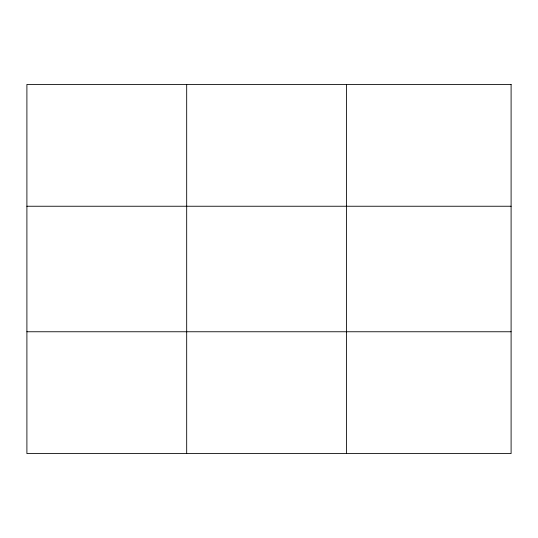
<?xml version="1.0" encoding="UTF-8"?>
<svg xmlns="http://www.w3.org/2000/svg" width="538" height="538" viewBox="0 0 538 538"><rect width="100%" height="100%" fill="white"/><g stroke="black" fill="none" stroke-linecap="round" stroke-linejoin="round"><path stroke-width="0.81" d="M186.686 84.426L186.686 453.574M346.472 84.426L346.472 453.574M26.9 206.242L511.1 206.242M26.9 331.758L511.1 331.758M511.1 84.426L511.1 453.574L26.9 453.574L26.9 84.426L511.1 84.426"/></g></svg>
